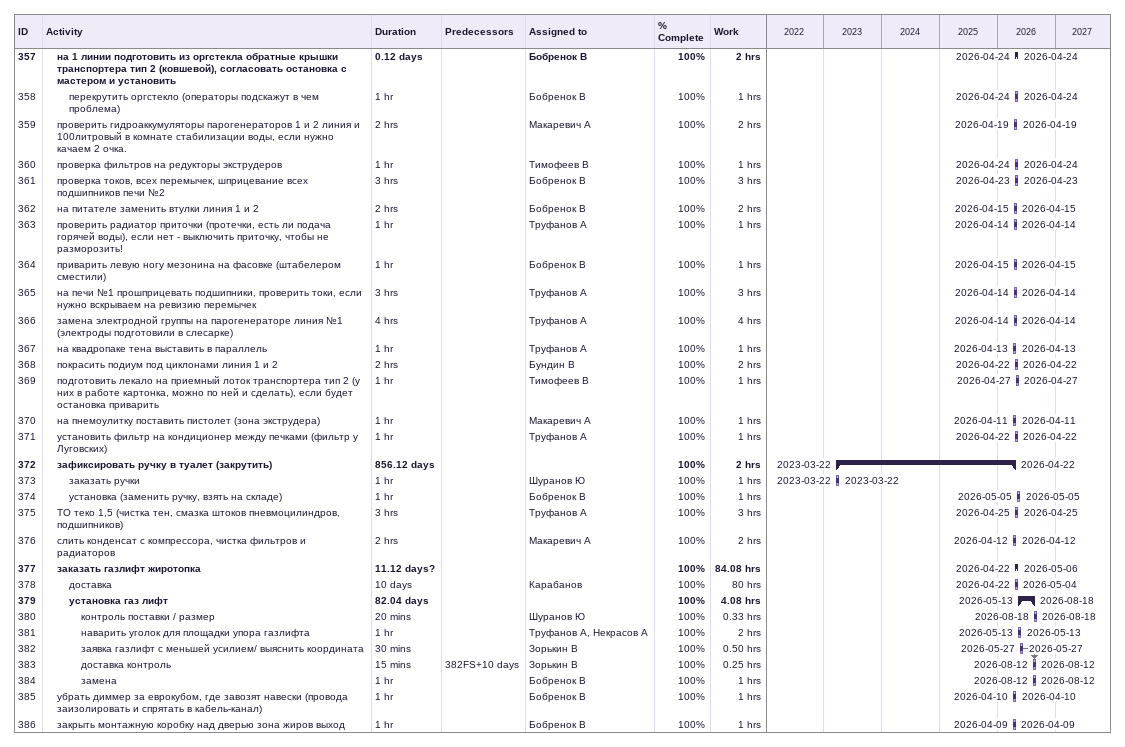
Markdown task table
| ID | Level | Task | Duration | Start | Finish | Predecessors | Resources | % complete | Work (h) |
|---|---|---|---|---|---|---|---|---|---|
| 357 | 2 | **на 1 линии подготовить из оргстекла обратные крышки транспортера тип 2 (ковшевой), согласовать остановка с мастером и установить** | 0.12d | 2026-04-24 | 2026-04-24 |  | Бобренок В | 100 | 2 |
| 358 | 3 | перекрутить оргстекло (операторы подскажут в чем проблема) | 1h | 2026-04-24 | 2026-04-24 |  | Бобренок В | 100 | 1 |
| 359 | 2 | проверить гидроаккумуляторы парогенераторов 1 и 2 линия и 100литровый в комнате стабилизации воды, если нужно качаем 2 очка. | 2h | 2026-04-19 | 2026-04-19 |  | Макаревич А | 100 | 2 |
| 360 | 2 | проверка фильтров на редукторы экструдеров | 1h | 2026-04-24 | 2026-04-24 |  | Тимофеев В | 100 | 1 |
| 361 | 2 | проверка токов, всех перемычек, шприцевание всех подшипников печи №2 | 3h | 2026-04-23 | 2026-04-23 |  | Бобренок В | 100 | 3 |
| 362 | 2 | на питателе заменить втулки линия 1 и 2 | 2h | 2026-04-15 | 2026-04-15 |  | Бобренок В | 100 | 2 |
| 363 | 2 | проверить радиатор приточки (протечки, есть ли подача горячей воды), если нет - выключить приточку, чтобы не разморозить! | 1h | 2026-04-14 | 2026-04-14 |  | Труфанов А | 100 | 1 |
| 364 | 2 | приварить левую ногу мезонина на фасовке (штабелером сместили) | 1h | 2026-04-15 | 2026-04-15 |  | Бобренок В | 100 | 1 |
| 365 | 2 | на печи №1 прошприцевать подшипники, проверить токи, если нужно вскрываем на ревизию перемычек | 3h | 2026-04-14 | 2026-04-14 |  | Труфанов А | 100 | 3 |
| 366 | 2 | замена электродной группы на парогенераторе линия №1 (электроды подготовили в слесарке) | 4h | 2026-04-14 | 2026-04-14 |  | Труфанов А | 100 | 4 |
| 367 | 2 | на квадропаке тена выставить в параллель | 1h | 2026-04-13 | 2026-04-13 |  | Труфанов А | 100 | 1 |
| 368 | 2 | покрасить подиум под циклонами линия 1 и 2 | 2h | 2026-04-22 | 2026-04-22 |  | Бундин В | 100 | 2 |
| 369 | 2 | подготовить лекало на приемный лоток транспортера тип 2 (у них в работе картонка, можно по ней и сделать), если будет остановка приварить | 1h | 2026-04-27 | 2026-04-27 |  | Тимофеев В | 100 | 1 |
| 370 | 2 | на пнемоулитку поставить пистолет (зона экструдера) | 1h | 2026-04-11 | 2026-04-11 |  | Макаревич А | 100 | 1 |
| 371 | 2 | установить фильтр на кондиционер между печками (фильтр у Луговских) | 1h | 2026-04-22 | 2026-04-22 |  | Труфанов А | 100 | 1 |
| 372 | 2 | **зафиксировать ручку в туалет (закрутить)** | 856.12d | 2023-03-22 | 2026-04-22 |  |  | 100 | 2 |
| 373 | 3 | заказать ручки | 1h | 2023-03-22 | 2023-03-22 |  | Шуранов Ю | 100 | 1 |
| 374 | 3 | установка (заменить ручку, взять на складе) | 1h | 2026-05-05 | 2026-05-05 |  | Бобренок В | 100 | 1 |
| 375 | 2 | ТО теко 1,5 (чистка тен, смазка штоков пневмоцилиндров, подшипников) | 3h | 2026-04-25 | 2026-04-25 |  | Труфанов А | 100 | 3 |
| 376 | 2 | слить конденсат с компрессора, чистка фильтров и радиаторов | 2h | 2026-04-12 | 2026-04-12 |  | Макаревич А | 100 | 2 |
| 377 | 2 | **заказать газлифт жиротопка** | 11.12d? | 2026-04-22 | 2026-05-06 |  |  | 100 | 84.08 |
| 378 | 3 | доставка | 10d | 2026-04-22 | 2026-05-04 |  | Карабанов | 100 | 80 |
| 379 | 3 | **установка газ лифт** | 82.04d | 2026-05-13 | 2026-08-18 |  |  | 100 | 4.08 |
| 380 | 4 | контроль поставки / размер | 20min | 2026-08-18 | 2026-08-18 |  | Шуранов Ю | 100 | 0.33 |
| 381 | 4 | наварить уголок для площадки упора газлифта | 1h | 2026-05-13 | 2026-05-13 |  | Труфанов А, Некрасов А | 100 | 2 |
| 382 | 4 | заявка газлифт с меньшей усилием/ выяснить координата | 30min | 2026-05-27 | 2026-05-27 |  | Зорькин В | 100 | 0.50 |
| 383 | 4 | доставка контроль | 15min | 2026-08-12 | 2026-08-12 | 382FS+10d | Зорькин В | 100 | 0.25 |
| 384 | 4 | замена | 1h | 2026-08-12 | 2026-08-12 |  | Бобренок В | 100 | 1 |
| 385 | 2 | убрать диммер за еврокубом, где завозят навески (провода заизолировать и спрятать в кабель-канал) | 1h | 2026-04-10 | 2026-04-10 |  | Бобренок В | 100 | 1 |
| 386 | 2 | закрыть монтажную коробку над дверью зона жиров выход | 1h | 2026-04-09 | 2026-04-09 |  | Бобренок В | 100 | 1 |
